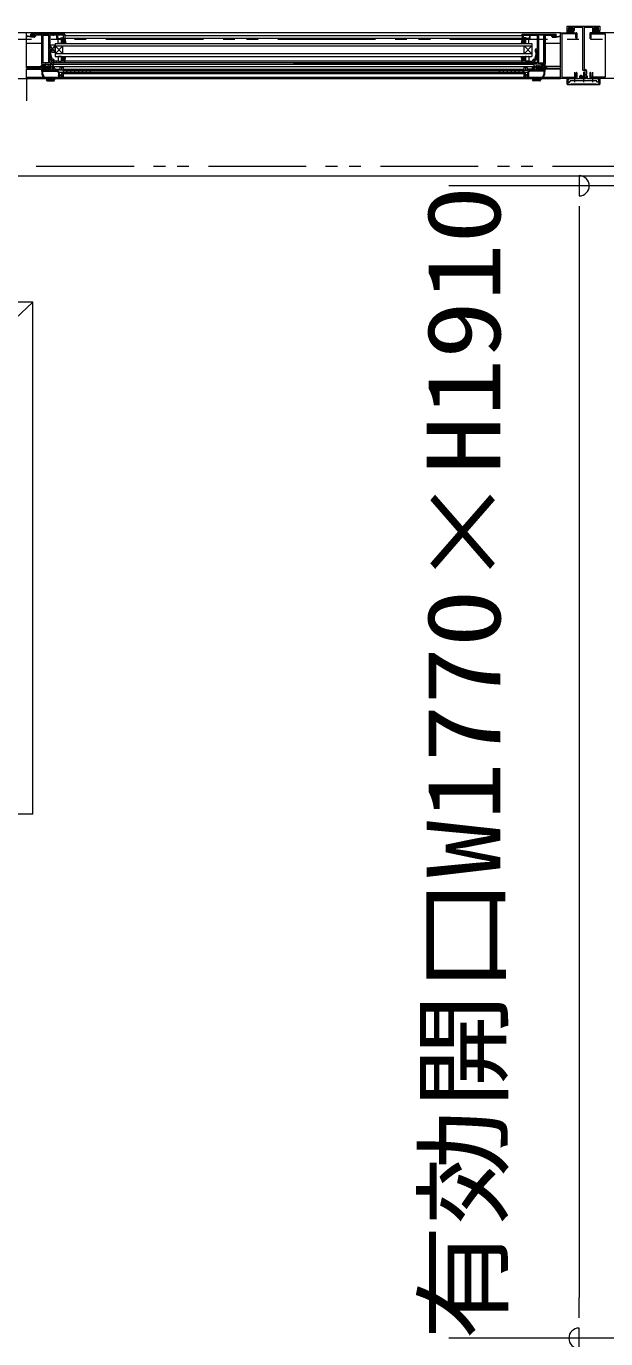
# Model space of a CAD drawing. Units: millimetres at full size. Extents: x -12803 to 120774, y -9413 to 101127.
# Drawn here: x 98634 to 99524, y 17801 to 19816 of the extents above; entities that cross this region are included whole.
import ezdxf
from ezdxf.enums import TextEntityAlignment as Align

# ---------------------------------------------------------------- set-up
doc = ezdxf.new("R2010")
doc.units = ezdxf.units.MM
doc.header["$LTSCALE"] = 30
doc.linetypes.add('DOUBLE_CHAIN1', pattern=[8.8, 5, -1, 0.6, -0.6, 0.6, -1])
doc.linetypes.add('LONG_DOUBLE_CHAIN', pattern=[21.8, 18, -1, 0.6, -0.6, 0.6, -1])
doc.layers.add('0-0_NoName', color=7, linetype='Continuous')
for name, color, linetype, lineweight in [('1-3_AIHO15-壁開口寸法・コメント', 7, 'Continuous', 15), ('2-0_通芯', 7, 'DOUBLE_CHAIN1', 15), ('2-A_建具', 7, 'Continuous', 15), ('3-3_AIHO30-厨房機器', 7, 'Continuous', 15), ('3-7_AIHO32-厨房機器補助線', 7, 'LONG_DOUBLE_CHAIN', 15)]:
    doc.layers.add(name, color=color, linetype=linetype, lineweight=lineweight)
doc.styles.add('ＭＳ ゴシック', font='')
doc.styles.get('ＭＳ ゴシック').set_extended_font_data('MS Gothic')

# ---------------------------------------------------------------- blocks, each defined once
blk = doc.blocks.new('グループ部品-702')
at = {"layer": '1-3_AIHO15-壁開口寸法・コメント'}
for p, q in [((99482.58, 19587.04), (99482.58, 19555.79)), ((99482.58, 19540.16), (99482.58, 19508.91))]:
    blk.add_line(p, q, dxfattribs=at)
blk.add_arc((99482.58, 19571.41), 15.62, 270, 90, dxfattribs=at)
blk = doc.blocks.new('グループ部品-703')
at = {"layer": '1-3_AIHO15-壁開口寸法・コメント'}
for p, q in [((99482.58, 17832.66), (99482.58, 17863.91)), ((99482.58, 17785.79), (99482.58, 17817.04))]:
    blk.add_line(p, q, dxfattribs=at)
blk.add_arc((99482.58, 17801.41), 15.62, 90, 270, dxfattribs=at)
blk = doc.blocks.new('グループ部品-704')
at = {"layer": '1-3_AIHO15-壁開口寸法・コメント'}
for p, q in [((100815.36, 19571.41), (99282.58, 19571.41)), ((99482.58, 19508.91), (99482.58, 17863.91)), ((100815.36, 17801.41), (99282.58, 17801.41))]:
    blk.add_line(p, q, dxfattribs=at)
for name in ['グループ部品-702', 'グループ部品-703']:
    blk.add_blockref(name, (0, 0), dxfattribs=at)
at = {"layer": '1-3_AIHO15-壁開口寸法・コメント', "style": 'ＭＳ ゴシック', "width": 1.15}
blk.add_text('有効開口W1770×H1910', height=113.2, rotation=90, dxfattribs=at).set_placement((99395.74, 17798.38), align=Align.BOTTOM_LEFT)
blk = doc.blocks.new('グループ部品-732')
at = {"layer": '2-0_通芯'}
for p, q in [((75524.36, 19796.41), (120774.36, 19796.41)), ((74361.66, 19601.41), (120774.36, 19601.41))]:
    blk.add_line(p, q, dxfattribs=at)
at = {"layer": '2-A_建具'}
for p, q in [((99464.36, 19816.41), (99514.36, 19816.41)), ((99464.36, 19809.91), (99464.36, 19816.41)), ((99514.36, 19816.41), (99514.36, 19809.91)), ((99454.36, 19806.41), (98609.86, 19806.41)), ((98634.36, 19800.91), (98634.36, 19806.41)), ((98635.36, 19800.91), (98634.36, 19800.91)), ((98634.36, 19799.91), (98635.36, 19799.91)), ((98634.36, 19752.14), (98634.36, 19799.91)), ((98641.36, 19799.61), (98634.6, 19801.02)), ((98640.24, 19800.78), (98634.7, 19801.61)), ((98635.36, 19799.91), (98635.36, 19800.91)), ((98641.36, 19800.61), (98641.27, 19800.62)), ((98693.36, 19804.41), (98641.36, 19804.41)), ((98641.36, 19801.11), (98641.36, 19804.41)), ((98641.36, 19799.61), (98641.36, 19800.61)), ((98643.56, 19800.61), (98641.36, 19800.61)), ((98641.41, 19799.61), (98641.36, 19799.66)), ((98647.06, 19799.61), (98641.36, 19799.61)), ((98642.76, 19799.61), (98641.76, 19800.61)), ((98642.16, 19802.91), (98642.16, 19801.41)), ((98647.36, 19802.91), (98642.16, 19802.91)), ((98642.16, 19801.41), (98643.26, 19801.41)), ((98643.04, 19802.72), (98642.54, 19802.22)), ((98643.28, 19801.78), (98642.69, 19802.37)), ((98642.76, 19801.71), (98643.09, 19801.71)), ((98644.1, 19799.61), (98643.1, 19800.61)), ((98643.86, 19802.81), (98643.26, 19802.81)), ((98643.26, 19801.41), (98643.26, 19800.61)), ((98643.56, 19801.25), (98643.56, 19800.61)), ((98646.8, 19799.61), (98643.6, 19802.81)), ((98645.45, 19799.61), (98643.62, 19801.44)), ((98646.06, 19802.61), (98644.06, 19802.61)), ((98646.05, 19801.71), (98645.15, 19802.61)), ((98645.96, 19801.71), (98646.76, 19801.71)), ((98645.96, 19800.61), (98645.96, 19801.71)), ((98647.66, 19800.61), (98645.96, 19800.61)), ((98646.76, 19802.81), (98646.26, 19802.81)), ((98646.26, 19801.41), (98647.36, 19801.41)), ((98646.26, 19800.61), (98646.26, 19801.41)), ((98647.06, 19802.05), (98646.29, 19802.81)), ((98647.06, 19802.01), (98647.06, 19802.51)), ((98647.33, 19800.42), (98647.17, 19800.59)), ((98647.36, 19801.41), (98647.36, 19802.91)), ((98647.36, 19799.91), (98647.36, 19800.31)), ((98648.16, 19802.48), (98648.16, 19801.11)), ((98658.36, 19802.48), (98648.16, 19802.48)), ((98658.36, 19804.41), (98658.36, 19758.41)), ((98658.36, 19758.41), (98658.36, 19802.48)), ((98660.29, 19802.48), (98668.86, 19802.48)), ((98660.29, 19760.34), (98660.29, 19802.48)), ((98668.86, 19801.41), (98668.43, 19800.98)), ((98668.43, 19800.98), (98668.43, 19761.84)), ((98668.86, 19802.48), (98668.86, 19801.41)), ((98670.36, 19802.48), (98670.36, 19781.31)), ((98674.4, 19802.48), (98670.36, 19802.48)), ((98675.4, 19802.48), (98675.31, 19802.48)), ((98681.16, 19802.48), (98676.31, 19802.48)), ((98681.16, 19798.11), (98681.16, 19802.48)), ((98683.36, 19797.61), (98681.66, 19797.61)), ((98682.16, 19802.48), (98682.16, 19798.61)), ((98691.43, 19802.48), (98682.16, 19802.48)), ((98682.16, 19798.61), (98683.36, 19798.61)), ((98683.36, 19798.61), (98683.36, 19797.61)), ((98683.36, 19791.11), (98683.36, 19796.61)), ((98684.36, 19797.61), (98687.36, 19797.61)), ((98687.36, 19798.61), (98691.43, 19798.61)), ((98687.36, 19797.61), (98687.36, 19798.61)), ((98693.36, 19797.61), (98687.36, 19797.61)), ((98688.36, 19790.11), (98688.36, 19797.61)), ((98688.36, 19793.49), (98692.47, 19797.61)), ((98688.36, 19794.91), (98691.06, 19797.61)), ((98688.36, 19796.32), (98689.64, 19797.61)), ((98688.36, 19792.08), (98693.44, 19797.17)), ((98688.36, 19796.61), (98688.36, 19791.11)), ((98688.36, 19796.42), (98694.67, 19790.11)), ((98688.36, 19790.67), (98693.68, 19795.99)), ((98688.36, 19795.01), (98693.26, 19790.11)), ((98688.58, 19797.61), (98694.55, 19791.65)), ((98689.21, 19790.11), (98693.92, 19794.81)), ((98690, 19797.61), (98694.2, 19793.41)), ((98691.41, 19797.61), (98693.84, 19795.18)), ((98691.43, 19798.61), (98691.43, 19802.48)), ((98692.83, 19797.61), (98693.49, 19796.95)), ((99044.36, 19797.61), (98692.86, 19797.61)), ((98693.36, 19802.21), (98693.36, 19804.41)), ((98693.36, 19804.41), (98693.36, 19798.11)), ((98693.36, 19802.21), (99044.36, 19802.21)), ((98693.36, 19797.61), (98694.86, 19790.11)), ((99044.36, 19802.21), (99395.36, 19802.21)), ((99395.86, 19797.61), (99044.36, 19797.61)), ((99395.36, 19797.61), (99393.86, 19790.11)), ((99400.36, 19796.42), (99394.04, 19790.11)), ((99400.13, 19797.61), (99394.16, 19791.65)), ((99398.71, 19797.61), (99394.52, 19793.41)), ((99399.5, 19790.11), (99394.8, 19794.81)), ((99397.3, 19797.61), (99394.87, 19795.18)), ((99400.36, 19790.67), (99395.03, 19795.99)), ((99395.89, 19797.61), (99395.22, 19796.95)), ((99400.36, 19792.08), (99395.27, 19797.17)), ((99395.36, 19804.41), (99447.36, 19804.41)), ((99395.36, 19802.21), (99395.36, 19804.41)), ((99395.36, 19804.41), (99395.36, 19798.11)), ((99395.36, 19797.61), (99401.36, 19797.61)), ((99400.36, 19795.01), (99395.46, 19790.11)), ((99400.36, 19793.49), (99396.24, 19797.61)), ((99397.29, 19802.48), (99406.56, 19802.48)), ((99397.29, 19798.61), (99397.29, 19802.48)), ((99401.36, 19798.61), (99397.29, 19798.61)), ((99400.36, 19794.91), (99397.66, 19797.61)), ((99400.36, 19796.32), (99399.07, 19797.61)), ((99400.36, 19790.11), (99400.36, 19797.61)), ((99400.36, 19796.61), (99400.36, 19791.11)), ((99401.36, 19797.61), (99401.36, 19798.61)), ((99404.36, 19797.61), (99401.36, 19797.61)), ((99405.36, 19798.61), (99405.36, 19797.61)), ((99406.56, 19798.61), (99405.36, 19798.61)), ((99405.36, 19797.61), (99407.06, 19797.61)), ((99405.36, 19791.11), (99405.36, 19796.61)), ((99406.56, 19802.48), (99406.56, 19798.61)), ((99407.56, 19802.48), (99412.4, 19802.48)), ((99407.56, 19798.11), (99407.56, 19802.48)), ((99413.31, 19802.48), (99413.4, 19802.48)), ((99414.31, 19802.48), (99418.36, 19802.48)), ((99418.36, 19802.48), (99418.36, 19781.31)), ((99419.86, 19802.48), (99419.86, 19801.41)), ((99428.43, 19802.48), (99419.86, 19802.48)), ((99419.86, 19801.41), (99420.29, 19800.98)), ((99420.29, 19800.98), (99420.29, 19761.84)), ((99428.43, 19760.34), (99428.43, 19802.48)), ((99430.36, 19804.41), (99430.36, 19758.41)), ((99430.36, 19802.48), (99440.56, 19802.48)), ((99430.36, 19758.41), (99430.36, 19802.48)), ((99440.56, 19802.48), (99440.56, 19801.11)), ((99441.06, 19800.61), (99442.76, 19800.61)), ((99441.36, 19802.91), (99446.56, 19802.91)), ((99441.36, 19801.41), (99441.36, 19802.91)), ((99442.46, 19801.41), (99441.36, 19801.41)), ((99441.36, 19799.91), (99441.36, 19800.31)), ((99441.38, 19800.42), (99441.54, 19800.59)), ((99441.66, 19802.05), (99442.42, 19802.81)), ((99441.66, 19802.01), (99441.66, 19802.51)), ((99441.66, 19799.61), (99447.35, 19799.61)), ((99441.91, 19799.61), (99445.11, 19802.81)), ((99441.96, 19802.81), (99442.46, 19802.81)), ((99442.76, 19801.71), (99441.96, 19801.71)), ((99442.46, 19800.61), (99442.46, 19801.41)), ((99442.66, 19802.61), (99444.66, 19802.61)), ((99442.67, 19801.71), (99443.57, 19802.61)), ((99442.76, 19800.61), (99442.76, 19801.71)), ((99443.26, 19799.61), (99445.09, 19801.44)), ((99444.61, 19799.61), (99445.61, 19800.61)), ((99444.86, 19802.81), (99445.46, 19802.81)), ((99445.16, 19801.25), (99445.16, 19800.61)), ((99445.16, 19800.61), (99447.35, 19800.61)), ((99445.43, 19801.78), (99446.02, 19802.37)), ((99445.46, 19801.41), (99445.46, 19800.61)), ((99446.56, 19801.41), (99445.46, 19801.41)), ((99445.96, 19801.71), (99445.62, 19801.71)), ((99445.67, 19802.72), (99446.17, 19802.22)), ((99445.95, 19799.61), (99446.95, 19800.61)), ((99446.56, 19802.91), (99446.56, 19801.41)), ((99447.3, 19799.61), (99447.35, 19799.66)), ((99447.35, 19799.61), (99454.11, 19801.02)), ((99447.35, 19800.61), (99447.44, 19800.62)), ((99447.35, 19799.61), (99447.35, 19800.61)), ((99447.36, 19801.11), (99447.36, 19804.41)), ((99448.47, 19800.78), (99454.01, 19801.61)), ((99453.36, 19800.91), (99454.36, 19800.91)), ((99453.36, 19799.91), (99453.36, 19800.91)), ((99454.36, 19799.91), (99453.36, 19799.91)), ((99454.36, 19806.41), (99478.86, 19806.41)), ((99454.36, 19800.91), (99454.36, 19806.41)), ((99454.36, 19752.14), (99454.36, 19799.91)), ((99455.99, 19804.78), (99455.99, 19738.04)), ((99477.73, 19804.78), (99455.99, 19804.78)), ((99464.36, 19809.41), (99468.11, 19809.41)), ((99464.36, 19807.28), (99466.79, 19809.41)), ((99464.36, 19808.39), (99465.38, 19809.41)), ((99467.36, 19809.41), (99464.86, 19809.41)), ((99464.91, 19806.36), (99472.01, 19813.21)), ((99466.32, 19806.36), (99473.04, 19812.83)), ((99466.36, 19814.48), (99466.36, 19810.41)), ((99473.36, 19814.48), (99466.36, 19814.48)), ((99466.36, 19810.41), (99467.86, 19810.41)), ((99466.56, 19812), (99467.76, 19813.21)), ((99466.56, 19811.31), (99466.56, 19812.71)), ((99466.83, 19810.86), (99469.18, 19813.21)), ((99467.06, 19813.21), (99472.56, 19813.21)), ((99468.11, 19810.81), (99467.06, 19810.81)), ((99467.86, 19810.41), (99467.86, 19809.91)), ((99467.92, 19806.54), (99471.51, 19809.88)), ((99468.11, 19810.72), (99470.59, 19813.21)), ((99468.11, 19809.41), (99468.11, 19810.81)), ((99469.44, 19806.66), (99472.45, 19809.41)), ((99470.83, 19806.63), (99473.86, 19809.41)), ((99474.81, 19809.41), (99471.51, 19809.41)), ((99471.86, 19810.41), (99473.36, 19810.41)), ((99471.86, 19809.91), (99471.86, 19810.41)), ((99472.1, 19806.49), (99474.81, 19808.94)), ((99474.36, 19809.41), (99472.36, 19809.41)), ((99472.43, 19810.81), (99473.06, 19811.43)), ((99472.81, 19806.36), (99474.81, 19806.36)), ((99473.06, 19811.31), (99473.06, 19812.71)), ((99473.36, 19810.41), (99473.36, 19814.48)), ((99473.39, 19806.36), (99474.81, 19807.52)), ((99474.81, 19806.36), (99474.81, 19809.41)), ((99474.86, 19814.48), (99474.86, 19809.91)), ((99488.39, 19814.48), (99474.86, 19814.48)), ((99477.73, 19798.5), (99477.73, 19804.78)), ((99478.36, 19797.41), (99477.73, 19798.5)), ((99478.86, 19797.41), (99478.36, 19797.41)), ((99479.36, 19805.91), (99479.36, 19797.91)), ((99488.39, 19749.21), (99488.39, 19814.48)), ((99490.32, 19814.48), (99490.32, 19750.14)), ((99503.86, 19814.48), (99490.32, 19814.48)), ((99499.36, 19805.91), (99499.36, 19797.91)), ((100344.36, 19806.41), (99499.86, 19806.41)), ((99499.86, 19797.41), (99500.36, 19797.41)), ((99500.36, 19797.41), (99500.99, 19798.5)), ((99500.99, 19804.78), (99522.73, 19804.78)), ((99500.99, 19798.5), (99500.99, 19804.78)), ((99503.86, 19809.91), (99503.86, 19814.48)), ((99503.91, 19809.41), (99507.21, 19809.41)), ((99503.91, 19807.67), (99505.89, 19809.41)), ((99503.91, 19808.84), (99504.48, 19809.41)), ((99504.01, 19806.36), (99511.11, 19813.21)), ((99506.36, 19809.41), (99504.36, 19809.41)), ((99505.36, 19814.48), (99505.36, 19810.41)), ((99512.36, 19814.48), (99505.36, 19814.48)), ((99505.36, 19810.41), (99506.86, 19810.41)), ((99505.42, 19806.36), (99512.14, 19812.83)), ((99505.66, 19812), (99506.86, 19813.21)), ((99505.66, 19811.31), (99505.66, 19812.71)), ((99505.93, 19810.86), (99508.28, 19813.21)), ((99511.66, 19813.21), (99506.16, 19813.21)), ((99506.86, 19810.41), (99506.86, 19809.91)), ((99507.02, 19806.54), (99510.61, 19809.88)), ((99507.21, 19810.72), (99509.69, 19813.21)), ((99508.54, 19806.66), (99511.55, 19809.41)), ((99509.93, 19806.63), (99512.96, 19809.41)), ((99514.36, 19809.41), (99510.61, 19809.41)), ((99510.86, 19810.41), (99512.36, 19810.41)), ((99510.86, 19809.91), (99510.86, 19810.41)), ((99511.2, 19806.49), (99514.36, 19809.35)), ((99513.86, 19809.41), (99511.36, 19809.41)), ((99511.53, 19810.81), (99512.16, 19811.43)), ((99512.16, 19811.31), (99512.16, 19812.71)), ((99512.36, 19810.41), (99512.36, 19814.48)), ((99512.49, 19806.36), (99514.36, 19807.9)), ((99522.73, 19804.78), (99522.73, 19738.04)), ((98634.36, 19790.21), (98658.36, 19790.21)), ((98678.36, 19776.81), (98670.36, 19787.31)), ((98670.36, 19787.31), (98670.36, 19781.31)), ((98678.36, 19787.31), (98670.36, 19787.31)), ((98670.36, 19781.31), (98673.36, 19781.31)), ((98670.36, 19781.31), (98672.86, 19781.31)), ((98670.36, 19780.31), (98670.36, 19760.34)), ((98672.36, 19780.31), (98670.36, 19780.31)), ((98671.33, 19778.23), (98670.56, 19777.46)), ((98670.56, 19777.46), (98670.56, 19773.51)), ((98671.76, 19776.96), (98672.18, 19777.39)), ((98671.76, 19773.67), (98671.76, 19776.96)), ((98672.36, 19777.11), (98672.36, 19780.31)), ((98673.36, 19777.11), (98672.36, 19777.11)), ((98678.36, 19787.31), (98673.36, 19780.75)), ((98673.36, 19781.31), (98673.36, 19776.81)), ((98673.36, 19780.81), (98673.36, 19777.11)), ((98673.36, 19776.81), (98678.36, 19776.81)), ((98678.36, 19790.11), (98678.36, 19770.11)), ((98678.36, 19790.11), (99410.36, 19790.11)), ((98678.36, 19776.81), (98678.36, 19787.31)), ((98678.36, 19786.11), (99410.36, 19786.11)), ((98690.36, 19774.11), (98678.36, 19786.11)), ((98690.36, 19786.11), (98678.36, 19774.11)), ((98687.36, 19790.11), (98684.36, 19790.11)), ((98688.36, 19793.6), (98691.84, 19790.11)), ((98688.36, 19792.18), (98690.43, 19790.11)), ((98688.36, 19790.77), (98689.01, 19790.11)), ((98690.36, 19774.11), (98690.36, 19786.11)), ((98690.63, 19790.11), (98694.15, 19793.63)), ((98692.04, 19790.11), (98694.39, 19792.45)), ((98693.46, 19790.11), (98694.62, 19791.28)), ((99395.26, 19790.11), (99394.09, 19791.28)), ((99396.67, 19790.11), (99394.33, 19792.45)), ((99398.08, 19790.11), (99394.56, 19793.63)), ((99400.36, 19793.6), (99396.87, 19790.11)), ((99400.36, 19792.18), (99398.29, 19790.11)), ((99398.36, 19774.11), (99410.36, 19786.11)), ((99398.36, 19786.11), (99410.36, 19774.11)), ((99398.36, 19774.11), (99398.36, 19786.11)), ((99400.36, 19790.77), (99399.7, 19790.11)), ((99401.36, 19790.11), (99404.36, 19790.11)), ((99410.36, 19790.11), (99410.36, 19770.11)), ((99415.36, 19780.81), (99415.36, 19777.11)), ((99415.36, 19777.11), (99416.36, 19777.11)), ((99418.36, 19781.31), (99415.86, 19781.31)), ((99416.36, 19780.31), (99418.36, 19780.31)), ((99416.36, 19777.11), (99416.36, 19780.31)), ((99416.96, 19776.96), (99416.53, 19777.39)), ((99416.96, 19773.67), (99416.96, 19776.96)), ((99417.38, 19778.23), (99418.16, 19777.46)), ((99418.16, 19777.46), (99418.16, 19773.51)), ((99418.36, 19780.31), (99418.36, 19760.34)), ((99430.36, 19790.21), (99454.36, 19790.21)), ((98634.36, 19754.41), (98658.56, 19754.41)), ((98656.46, 19755.31), (98656.46, 19754.71)), ((98656.75, 19754.41), (98657.95, 19755.61)), ((98664.36, 19755.61), (98656.76, 19755.61)), ((98657.56, 19754.61), (98658.86, 19754.61)), ((98658.3, 19754.61), (98659.3, 19755.61)), ((98658.36, 19758.41), (98675.36, 19758.41)), ((98658.36, 19758.41), (99044.36, 19758.41)), ((98658.56, 19753.61), (98658.56, 19754.41)), ((98658.63, 19757.21), (98662.59, 19757.21)), ((98658.69, 19752.31), (98661.99, 19755.61)), ((98658.86, 19753.82), (98660.65, 19755.61)), ((98658.86, 19754.61), (98658.86, 19753.21)), ((98659.46, 19755.61), (98659.56, 19756.75)), ((98668.86, 19760.34), (98660.29, 19760.34)), ((98660.66, 19755.61), (98660.55, 19756.75)), ((98661.26, 19754.61), (98663.26, 19754.61)), ((98661.26, 19753.67), (98661.26, 19754.61)), ((98661.56, 19754.41), (99424.36, 19754.41)), ((98661.56, 19754.41), (98661.56, 19753.61)), ((98662.34, 19754.61), (98663.34, 19755.61)), ((98663.16, 19756.79), (98663.16, 19755.61)), ((98663.49, 19754.41), (98664.36, 19755.28)), ((98664.36, 19754.71), (98664.36, 19757.39)), ((98664.36, 19750.51), (98664.36, 19754.41)), ((98664.86, 19751.68), (98667.36, 19756.01)), ((98666.76, 19754.97), (98666.76, 19748.71)), ((98668.26, 19756.01), (98667.36, 19756.01)), ((98668.26, 19749.01), (98668.26, 19756.01)), ((98668.43, 19761.84), (98668.86, 19761.41)), ((98668.86, 19761.41), (98668.86, 19760.34)), ((98670.36, 19760.34), (98673.86, 19760.34)), ((98670.56, 19773.51), (98673.16, 19763.78)), ((98670.56, 19749.01), (98670.56, 19756.01)), ((98672.16, 19756.01), (98670.56, 19756.01)), ((98673.84, 19765.91), (98671.76, 19773.67)), ((98672.16, 19749.01), (98672.16, 19756.01)), ((98673.43, 19762.65), (98674.56, 19764.61)), ((98673.43, 19761.84), (98673.43, 19762.65)), ((98673.86, 19761.41), (98673.43, 19761.84)), ((98673.65, 19763.41), (98673.86, 19763.41)), ((98675.66, 19765.91), (98673.84, 19765.91)), ((98673.86, 19760.34), (98673.86, 19761.41)), ((98674.46, 19749.01), (98674.46, 19756.01)), ((98675.36, 19756.01), (98674.46, 19756.01)), ((98674.56, 19764.61), (98675.86, 19764.61)), ((98675.06, 19758.41), (99044.36, 19758.41)), ((98675.36, 19764.61), (98675.36, 19758.41)), ((98675.36, 19760.61), (99413.36, 19760.61)), ((98677.86, 19751.68), (98675.36, 19756.01)), ((98675.86, 19764.61), (98675.86, 19762.81)), ((98675.96, 19748.71), (98675.96, 19754.97)), ((98677.16, 19763.61), (98677.16, 19764.41)), ((98679.4, 19762.61), (98678.16, 19762.61)), ((99410.36, 19774.11), (98678.36, 19774.11)), ((98678.36, 19770.11), (99410.36, 19770.11)), ((98680.4, 19762.61), (98680.31, 19762.61)), ((98680.58, 19762.49), (98680.4, 19762.61)), ((98684.43, 19762.61), (98681.31, 19762.61)), ((98683.36, 19769.11), (98683.36, 19763.61)), ((98687.36, 19770.11), (98684.36, 19770.11)), ((98684.36, 19762.61), (98687.36, 19762.61)), ((98686.36, 19761.91), (98684.43, 19762.61)), ((98687.36, 19761.91), (98686.36, 19761.91)), ((98687.36, 19762.61), (98687.36, 19761.91)), ((99401.36, 19762.61), (98687.36, 19762.61)), ((98688.36, 19763.8), (98694.67, 19770.11)), ((98688.36, 19765.21), (98693.26, 19770.11)), ((98688.36, 19770.11), (98688.36, 19762.61)), ((98688.36, 19766.62), (98691.84, 19770.11)), ((98688.36, 19768.04), (98690.43, 19770.11)), ((98688.36, 19769.45), (98689.01, 19770.11)), ((98688.36, 19769.55), (98693.68, 19764.23)), ((98688.36, 19763.61), (98688.36, 19769.11)), ((98688.36, 19768.14), (98693.44, 19763.05)), ((98688.36, 19766.73), (98692.47, 19762.61)), ((98688.36, 19765.31), (98691.06, 19762.61)), ((98688.36, 19763.9), (98689.64, 19762.61)), ((98688.58, 19762.61), (98694.55, 19768.58)), ((98689.21, 19770.11), (98693.92, 19765.41)), ((98690, 19762.61), (98694.2, 19766.81)), ((98690.63, 19770.11), (98694.15, 19766.59)), ((98691.41, 19762.61), (98693.84, 19765.04)), ((98692.04, 19770.11), (98694.39, 19767.77)), ((98692.83, 19762.61), (98693.49, 19763.27)), ((98693.36, 19762.61), (98694.86, 19770.11)), ((98693.36, 19760.61), (98693.36, 19762.11)), ((98693.46, 19770.11), (98694.62, 19768.94)), ((99044.36, 19758.41), (99413.66, 19758.41)), ((99430.36, 19758.41), (99044.36, 19758.41)), ((99395.36, 19762.61), (99393.86, 19770.11)), ((99400.36, 19763.8), (99394.04, 19770.11)), ((99395.26, 19770.11), (99394.09, 19768.94)), ((99400.13, 19762.61), (99394.16, 19768.58)), ((99396.67, 19770.11), (99394.33, 19767.77)), ((99398.71, 19762.61), (99394.52, 19766.81)), ((99398.08, 19770.11), (99394.56, 19766.59)), ((99399.5, 19770.11), (99394.8, 19765.41)), ((99397.3, 19762.61), (99394.87, 19765.04)), ((99400.36, 19769.55), (99395.03, 19764.23)), ((99395.89, 19762.61), (99395.22, 19763.27)), ((99400.36, 19768.14), (99395.27, 19763.05)), ((99395.36, 19760.61), (99395.36, 19762.11)), ((99400.36, 19765.21), (99395.46, 19770.11)), ((99400.36, 19766.73), (99396.24, 19762.61)), ((99400.36, 19766.62), (99396.87, 19770.11)), ((99400.36, 19765.31), (99397.66, 19762.61)), ((99400.36, 19768.04), (99398.29, 19770.11)), ((99400.36, 19763.9), (99399.07, 19762.61)), ((99400.36, 19769.45), (99399.7, 19770.11)), ((99400.36, 19770.11), (99400.36, 19762.61)), ((99400.36, 19763.61), (99400.36, 19769.11)), ((99401.36, 19770.11), (99404.36, 19770.11)), ((99401.36, 19762.61), (99401.36, 19761.91)), ((99404.36, 19762.61), (99401.36, 19762.61)), ((99401.36, 19761.91), (99402.36, 19761.91)), ((99402.36, 19761.91), (99404.28, 19762.61)), ((99404.28, 19762.61), (99407.4, 19762.61)), ((99405.36, 19769.11), (99405.36, 19763.61)), ((99408.13, 19762.49), (99408.31, 19762.61)), ((99408.31, 19762.61), (99408.4, 19762.61)), ((99409.31, 19762.61), (99410.56, 19762.61)), ((99410.86, 19751.68), (99413.36, 19756.01)), ((99411.56, 19763.61), (99411.56, 19764.41)), ((99412.76, 19748.71), (99412.76, 19754.97)), ((99414.16, 19764.61), (99412.86, 19764.61)), ((99412.86, 19764.61), (99412.86, 19762.81)), ((99413.06, 19765.91), (99414.88, 19765.91)), ((99413.36, 19764.61), (99413.36, 19758.41)), ((99430.36, 19758.41), (99413.36, 19758.41)), ((99413.36, 19756.01), (99414.26, 19756.01)), ((99415.29, 19762.65), (99414.16, 19764.61)), ((99414.26, 19749.01), (99414.26, 19756.01)), ((99415.07, 19763.41), (99414.85, 19763.41)), ((99414.86, 19761.41), (99415.29, 19761.84)), ((99414.86, 19760.34), (99414.86, 19761.41)), ((99418.36, 19760.34), (99414.86, 19760.34)), ((99414.88, 19765.91), (99416.96, 19773.67)), ((99415.29, 19761.84), (99415.29, 19762.65)), ((99418.16, 19773.51), (99415.55, 19763.78)), ((99416.56, 19749.01), (99416.56, 19756.01)), ((99416.56, 19756.01), (99418.16, 19756.01)), ((99418.16, 19749.01), (99418.16, 19756.01)), ((99420.29, 19761.84), (99419.86, 19761.41)), ((99419.86, 19761.41), (99419.86, 19760.34)), ((99419.86, 19760.34), (99428.43, 19760.34)), ((99420.46, 19749.01), (99420.46, 19756.01)), ((99420.46, 19756.01), (99421.36, 19756.01)), ((99423.86, 19751.68), (99421.36, 19756.01)), ((99421.96, 19754.97), (99421.96, 19748.71)), ((99424.36, 19754.71), (99424.36, 19757.39)), ((99424.36, 19755.61), (99431.96, 19755.61)), ((99427.16, 19754.41), (99424.36, 19754.41)), ((99424.36, 19750.51), (99424.36, 19754.41)), ((99427.46, 19754.61), (99425.46, 19754.61)), ((99425.56, 19756.79), (99425.56, 19755.61)), ((99430.08, 19757.21), (99426.12, 19757.21)), ((99427.16, 19754.41), (99427.16, 19753.61)), ((99427.46, 19753.67), (99427.46, 19754.61)), ((99428.06, 19755.61), (99428.16, 19756.75)), ((99429.26, 19755.61), (99429.15, 19756.75)), ((99429.86, 19754.61), (99429.86, 19753.21)), ((99431.16, 19754.61), (99429.86, 19754.61)), ((99454.36, 19754.41), (99430.16, 19754.41)), ((99430.16, 19753.61), (99430.16, 19754.41)), ((99432.26, 19755.31), (99432.26, 19754.71)), ((98609.86, 19736.41), (99454.36, 19736.41)), ((98656.26, 19752.14), (98634.36, 19752.14)), ((98634.36, 19750.51), (98664.86, 19750.51)), ((98634.36, 19736.41), (98634.36, 19750.51)), ((98634.36, 19738.04), (99454.36, 19738.04)), ((98634.36, 19734.41), (98634.36, 19701.91)), ((98656.26, 19753.91), (98656.26, 19752.14)), ((98657.46, 19753.61), (98658.56, 19753.61)), ((98657.46, 19752.14), (98657.46, 19753.61)), ((98662.73, 19752.14), (98657.46, 19752.14)), ((98657.66, 19752.62), (98658.25, 19753.21)), ((98657.66, 19752.91), (98657.66, 19752.41)), ((98658.86, 19753.21), (98657.96, 19753.21)), ((98657.96, 19752.11), (98658.46, 19752.11)), ((98658.79, 19742.29), (98658.36, 19750.51)), ((98658.5, 19752.11), (98658.65, 19752.27)), ((98658.66, 19752.31), (98660.76, 19752.31)), ((98661.77, 19736.91), (98658.92, 19741.84)), ((98659.86, 19748.59), (98659.86, 19750.51)), ((98690.86, 19748.71), (98659.86, 19748.71)), ((98660.04, 19752.31), (98661.02, 19753.29)), ((98660.96, 19752.11), (98661.56, 19752.11)), ((98661.19, 19752.11), (98662.23, 19753.15)), ((98661.56, 19753.61), (98662.73, 19753.61)), ((98662.06, 19753.21), (98661.72, 19753.21)), ((98661.77, 19752.2), (98662.27, 19752.7)), ((98662.73, 19753.61), (98662.73, 19752.14)), ((99425.98, 19736.61), (98662.73, 19736.61)), ((98663.66, 19748.51), (98663.66, 19748.71)), ((98664.86, 19751.68), (98664.86, 19748.71)), ((98677.86, 19736.21), (98664.86, 19736.21)), ((98666.76, 19736.41), (98666.76, 19736.21)), ((98667.26, 19736.21), (98667.26, 19736.41)), ((98670.56, 19753.91), (98668.26, 19753.91)), ((98670.56, 19749.01), (98668.26, 19749.01)), ((98674.46, 19753.91), (98672.16, 19753.91)), ((98672.16, 19749.01), (98674.46, 19749.01)), ((98675.46, 19736.21), (98675.46, 19736.41)), ((98675.96, 19736.21), (98675.96, 19736.41)), ((98677.86, 19736.21), (98677.74, 19734)), ((98677.86, 19751.68), (98677.86, 19748.71)), ((98677.86, 19750.51), (98685.86, 19750.51)), ((98683.46, 19741.73), (98683.46, 19740.78)), ((98684.76, 19740.71), (98684.76, 19737.71)), ((98688.56, 19737.71), (98684.76, 19737.71)), ((98684.89, 19741.92), (98687.6, 19741.92)), ((98684.96, 19746.11), (99403.76, 19746.11)), ((98684.96, 19737.71), (98684.96, 19740.71)), ((98685.86, 19752.51), (98685.86, 19748.71)), ((98689.86, 19753.51), (98686.86, 19753.51)), ((98688.05, 19741.18), (98687.81, 19741.12)), ((98687.91, 19740.25), (98688.34, 19740.68)), ((98688.36, 19753.51), (98688.36, 19748.71)), ((98689.08, 19741.92), (98689.66, 19740.51)), ((98690.86, 19744.21), (98690.36, 19744.21)), ((99398.26, 19743.21), (98690.46, 19743.21)), ((98690.86, 19752.51), (98690.86, 19736.41)), ((98690.86, 19750.51), (99397.86, 19750.51)), ((98690.86, 19748.51), (99397.86, 19748.51)), ((98693.42, 19745.47), (98693.62, 19745.47)), ((98696.42, 19744.71), (98696.62, 19744.71)), ((98699.42, 19745.47), (98699.62, 19745.47)), ((98702.42, 19744.71), (98702.62, 19744.71)), ((98705.42, 19745.47), (98705.62, 19745.47)), ((98708.42, 19744.71), (98708.62, 19744.71)), ((98711.42, 19745.47), (98711.62, 19745.47)), ((98714.42, 19744.71), (98714.62, 19744.71)), ((98717.42, 19745.47), (98717.62, 19745.47)), ((98720.42, 19744.71), (98720.62, 19744.71)), ((98726.42, 19744.71), (98726.62, 19744.71)), ((98729.42, 19745.47), (98729.62, 19745.47)), ((98732.42, 19744.71), (98732.62, 19744.71)), ((99357.42, 19745.47), (99357.62, 19745.47)), ((99360.42, 19744.71), (99360.62, 19744.71)), ((99363.42, 19745.47), (99363.62, 19745.47)), ((99366.42, 19744.71), (99366.62, 19744.71)), ((99369.42, 19745.47), (99369.62, 19745.47)), ((99372.42, 19744.71), (99372.62, 19744.71)), ((99375.42, 19745.47), (99375.62, 19745.47)), ((99378.42, 19744.71), (99378.62, 19744.71)), ((99381.42, 19745.47), (99381.62, 19745.47)), ((99384.42, 19744.71), (99384.62, 19744.71)), ((99387.42, 19745.47), (99387.62, 19745.47)), ((99390.42, 19744.71), (99390.62, 19744.71)), ((99393.42, 19745.47), (99393.62, 19745.47)), ((99396.42, 19744.71), (99396.62, 19744.71)), ((99397.86, 19752.51), (99397.86, 19736.41)), ((99397.86, 19748.71), (99428.86, 19748.71)), ((99397.86, 19744.21), (99398.36, 19744.21)), ((99398.86, 19753.51), (99401.86, 19753.51)), ((99399.63, 19741.92), (99399.06, 19740.51)), ((99399.06, 19740.51), (99399.06, 19737.51)), ((99400.36, 19753.51), (99400.36, 19748.71)), ((99400.8, 19740.25), (99400.37, 19740.68)), ((99400.66, 19741.18), (99400.9, 19741.12)), ((99403.83, 19741.92), (99401.11, 19741.92)), ((99402.86, 19752.51), (99402.86, 19748.71)), ((99410.86, 19750.51), (99402.86, 19750.51)), ((99403.76, 19737.71), (99403.76, 19740.71)), ((99405.26, 19741.73), (99405.26, 19740.78)), ((99410.86, 19751.68), (99410.86, 19748.71)), ((99410.86, 19736.21), (99423.86, 19736.21)), ((99410.86, 19736.21), (99410.97, 19734)), ((99412.76, 19736.21), (99412.76, 19736.41)), ((99413.26, 19736.21), (99413.26, 19736.41)), ((99414.26, 19753.91), (99416.56, 19753.91)), ((99416.56, 19749.01), (99414.26, 19749.01)), ((99418.16, 19753.91), (99420.46, 19753.91)), ((99418.16, 19749.01), (99420.46, 19749.01)), ((99421.46, 19736.21), (99421.46, 19736.41)), ((99421.96, 19736.41), (99421.96, 19736.21)), ((99423.86, 19736.21), (99423.74, 19734)), ((99423.86, 19751.68), (99423.86, 19748.71)), ((99454.36, 19750.51), (99423.86, 19750.51)), ((99425.06, 19748.51), (99425.06, 19748.71)), ((99425.99, 19753.61), (99425.99, 19752.14)), ((99427.16, 19753.61), (99425.99, 19753.61)), ((99425.99, 19752.14), (99431.26, 19752.14)), ((99426.94, 19752.2), (99426.44, 19752.7)), ((99426.66, 19753.21), (99426.99, 19753.21)), ((99426.94, 19736.91), (99429.79, 19741.84)), ((99427.76, 19752.11), (99427.16, 19752.11)), ((99430.06, 19752.31), (99427.96, 19752.31)), ((99428.86, 19748.59), (99428.86, 19750.51)), ((99429.86, 19753.21), (99430.76, 19753.21)), ((99429.93, 19742.29), (99430.36, 19750.51)), ((99431.26, 19753.61), (99430.16, 19753.61)), ((99430.76, 19752.11), (99430.26, 19752.11)), ((99431.06, 19752.91), (99431.06, 19752.41)), ((99431.26, 19752.14), (99431.26, 19753.61)), ((99432.46, 19753.91), (99432.46, 19752.14)), ((99432.46, 19752.14), (99454.36, 19752.14)), ((99454.36, 19736.41), (99454.36, 19750.51)), ((99478.86, 19736.41), (99454.36, 19736.41)), ((99455.99, 19738.04), (99477.73, 19738.04)), ((99465.81, 19734.11), (99466.01, 19734.22)), ((99466.16, 19734.48), (99466.16, 19735.41)), ((99467.16, 19736.41), (99483.26, 19736.41)), ((99475.56, 19745.93), (99475.56, 19738.29)), ((99475.56, 19737.29), (99475.56, 19736.09)), ((99475.56, 19735.09), (99475.56, 19730.53)), ((99477.73, 19744.32), (99478.36, 19745.41)), ((99477.73, 19738.04), (99477.73, 19744.32)), ((99478.36, 19745.41), (99478.86, 19745.41)), ((99479.36, 19744.91), (99479.36, 19741.87)), ((99479.36, 19740.95), (99479.36, 19740.87)), ((99479.36, 19739.95), (99479.36, 19736.91)), ((99483.56, 19736.71), (99483.56, 19739.91)), ((99484.06, 19740.41), (99484.16, 19740.41)), ((99484.66, 19739.91), (99484.66, 19736.71)), ((99484.86, 19741.21), (99486.36, 19741.21)), ((99484.86, 19737.61), (99484.86, 19741.21)), ((99484.96, 19736.41), (99493.76, 19736.41)), ((99488.69, 19737.11), (99485.36, 19737.11)), ((99486.36, 19741.21), (99486.36, 19739.61)), ((99486.36, 19739.61), (99491.93, 19739.61)), ((99488.88, 19737.25), (99488.69, 19737.11)), ((99489.36, 19745.93), (99489.36, 19738.29)), ((99489.36, 19737.29), (99489.36, 19736.09)), ((99489.36, 19735.09), (99489.36, 19730.53)), ((99491.93, 19748.21), (99489.39, 19748.21)), ((99490.03, 19737.11), (99489.84, 19737.25)), ((99493.36, 19737.11), (99490.03, 19737.11)), ((99490.32, 19750.14), (99491.86, 19750.14)), ((99491.76, 19746.96), (99491.93, 19747.15)), ((99491.76, 19746.46), (99491.76, 19746.96)), ((99491.93, 19746.27), (99491.76, 19746.46)), ((99491.76, 19743.16), (99491.93, 19743.35)), ((99491.76, 19742.66), (99491.76, 19743.16)), ((99491.93, 19742.47), (99491.76, 19742.66)), ((99491.93, 19747.15), (99491.93, 19748.21)), ((99491.93, 19743.35), (99491.93, 19746.27)), ((99491.93, 19739.61), (99491.93, 19742.47)), ((99493.86, 19743.07), (99493.74, 19742.89)), ((99493.74, 19742.89), (99493.74, 19742.34)), ((99493.74, 19742.34), (99493.86, 19742.15)), ((99493.86, 19742.07), (99493.74, 19741.89)), ((99493.74, 19741.89), (99493.74, 19741.34)), ((99493.74, 19741.34), (99493.86, 19741.15)), ((99493.86, 19748.14), (99493.86, 19743.07)), ((99493.86, 19742.15), (99493.86, 19742.07)), ((99493.86, 19741.15), (99493.86, 19737.61)), ((99494.06, 19736.71), (99494.06, 19739.91)), ((99494.56, 19740.41), (99494.66, 19740.41)), ((99495.16, 19739.91), (99495.16, 19736.71)), ((99495.46, 19736.41), (99511.56, 19736.41)), ((99499.36, 19744.91), (99499.36, 19741.87)), ((99499.36, 19740.95), (99499.36, 19740.87)), ((99499.36, 19739.95), (99499.36, 19736.91)), ((99500.36, 19745.41), (99499.86, 19745.41)), ((100344.36, 19736.41), (99499.86, 19736.41)), ((99500.99, 19744.32), (99500.36, 19745.41)), ((99500.99, 19738.04), (99500.99, 19744.32)), ((99522.73, 19738.04), (99500.99, 19738.04)), ((99503.16, 19745.93), (99503.16, 19738.29)), ((99503.16, 19737.29), (99503.16, 19736.09)), ((99503.16, 19735.09), (99503.16, 19730.53)), ((99512.56, 19735.41), (99512.56, 19734.48)), ((99512.71, 19734.22), (99512.91, 19734.11)), ((98664.99, 19733.91), (98677.72, 19733.91)), ((98665.91, 19732.62), (98665.03, 19733.84)), ((98666.31, 19732.41), (98676.4, 19732.41)), ((98676.81, 19732.62), (98677.68, 19733.84)), ((99423.72, 19733.91), (99410.99, 19733.91)), ((99411.91, 19732.62), (99411.03, 19733.84)), ((99422.4, 19732.41), (99412.31, 19732.41)), ((99422.81, 19732.62), (99423.68, 19733.84)), ((99513.36, 19726.41), (99465.36, 19726.41)), ((99466.64, 19730.61), (99465.59, 19733.5)), ((99468.16, 19730.41), (99466.92, 19730.41)), ((99468.66, 19732.11), (99468.66, 19730.91)), ((99474.89, 19732.41), (99468.96, 19732.41)), ((99488.69, 19732.41), (99476.23, 19732.41)), ((99502.49, 19732.41), (99490.03, 19732.41)), ((99509.76, 19732.41), (99503.83, 19732.41)), ((99510.06, 19730.91), (99510.06, 19732.11)), ((99511.79, 19730.41), (99510.56, 19730.41)), ((99513.13, 19733.5), (99512.07, 19730.61)), ((100383.86, 19586.41), (97704.86, 19586.41))]:
    blk.add_line(p, q, dxfattribs=at)
for points in [[(99466.81, 19806.36), (99464.36, 19806.36), (99464.36, 19809.41)], [(99471.51, 19809.41), (99471.51, 19810.81), (99472.56, 19810.81)], [(99505.91, 19806.36), (99503.91, 19806.36), (99503.91, 19809.41)], [(99507.21, 19809.41), (99507.21, 19810.81), (99506.16, 19810.81)], [(99510.61, 19809.41), (99510.61, 19810.81), (99511.66, 19810.81)], [(99511.91, 19806.36), (99514.36, 19806.36), (99514.36, 19809.41)], [(98661.87, 19737.11), (98658.86, 19742.33), (98658.86, 19750.51)], [(98659.76, 19750.51), (98659.76, 19748.51), (98682.26, 19748.51), (98684.76, 19746.01), (98684.76, 19741.88), (98684.3, 19741.34)], [(98662.39, 19738.01), (98659.76, 19742.57), (98659.76, 19747.61), (98681.88, 19747.61), (98683.86, 19745.64), (98683.86, 19742.21), (98683.46, 19741.73)], [(98683.66, 19740.44), (98683.66, 19737.51), (98663.25, 19737.51)], [(98684.96, 19742.12), (98684.96, 19746.11), (98682.36, 19748.71)], [(98684.66, 19741.01), (98684.46, 19741.01), (98684.46, 19741.41), (98684.89, 19741.92)], [(98687.56, 19741.41), (98687.56, 19741.11), (98688.36, 19741.11), (98688.36, 19738.21)], [(98688.56, 19737.71), (98688.56, 19739.91), (98688.06, 19739.91)], [(98689.66, 19740.51), (98689.66, 19737.51), (99399.06, 19737.51)], [(99403.96, 19740.71), (99403.96, 19737.71), (99400.16, 19737.71), (99400.16, 19739.91), (99400.66, 19739.91)], [(99401.16, 19741.41), (99401.16, 19741.11), (99400.36, 19741.11), (99400.36, 19738.21)], [(99403.76, 19742.12), (99403.76, 19746.11), (99406.36, 19748.71)], [(99404.06, 19741.01), (99404.26, 19741.01), (99404.26, 19741.41), (99403.83, 19741.92)], [(99428.96, 19750.51), (99428.96, 19748.51), (99406.46, 19748.51), (99403.96, 19746.01), (99403.96, 19741.88), (99404.41, 19741.34)], [(99426.33, 19738.01), (99428.96, 19742.57), (99428.96, 19747.61), (99406.83, 19747.61), (99404.86, 19745.64), (99404.86, 19742.21), (99405.26, 19741.73)], [(99405.06, 19740.44), (99405.06, 19737.51), (99425.46, 19737.51)], [(99426.84, 19737.11), (99429.86, 19742.33), (99429.86, 19750.51)], [(99464.36, 19727.41), (99464.36, 19735.91), (99465.16, 19735.91), (99466.27, 19733.99), (99465.36, 19733.46), (99465.36, 19727.41), (99470.36, 19727.41), (99470.36, 19727.81)], [(99470.36, 19727.81), (99508.36, 19727.81), (99508.36, 19727.41), (99513.36, 19727.41), (99513.36, 19733.46), (99512.45, 19733.99), (99513.56, 19735.91), (99514.36, 19735.91), (99514.36, 19727.41)]]:
    blk.add_lwpolyline(points, dxfattribs=at)
for centre in [(98686.41, 19739.19), (99402.31, 19739.19)]:
    blk.add_circle(centre, 1.45, dxfattribs=at)
for centre, radius, start, end in [((98634.66, 19801.31), 0.3, 81.55064, 258.25019), ((98640.2, 19800.49), 0.3, 21.55064, 81.55064), ((98640.76, 19800.71), 0.3, 201.55064, 320.80246), ((98641.22, 19800.33), 0.3, 80.80246, 140.80246), ((98641.86, 19801.11), 0.5, 180, 270), ((98642.76, 19802.01), 0.3, 135, 270), ((98643.26, 19802.51), 0.3, 90, 135), ((98643.09, 19802.01), 0.3, 270, 326.94427), ((98643.56, 19801.71), 0.25, 303.05573, 146.94427), ((98643.86, 19801.25), 0.3, 123.05573, 180), ((98643.86, 19802.61), 0.2, 0, 90), ((98646.26, 19802.61), 0.2, 90, 180), ((98646.76, 19802.51), 0.3, 0, 90), ((98646.76, 19802.01), 0.3, 270, 359.99999), ((98647.06, 19800.31), 0.3, 0, 90), ((98647.06, 19799.91), 0.3, 270, 359.99999), ((98647.66, 19801.11), 0.5, 270, 0), ((98674.4, 19802.68), 0.2, 270, 336.42182), ((98674.86, 19802.48), 0.3, 23.57818, 156.42182), ((98675.31, 19802.68), 0.2, 203.57818, 270), ((98675.4, 19802.68), 0.2, 270, 336.42182), ((98675.86, 19802.48), 0.3, 23.57818, 156.42182), ((98676.31, 19802.68), 0.2, 203.57818, 270), ((98681.66, 19798.11), 0.5, 180, 270), ((98684.36, 19796.61), 1, 89.9999, 179.9999), ((98687.36, 19796.61), 1, 359.9999, 89.9999), ((98692.86, 19798.11), 0.5, 270, 0), ((99395.86, 19798.11), 0.5, 180, 270), ((99401.36, 19796.61), 1, 90.0001, 180.0001), ((99404.36, 19796.61), 1, 0.0001, 90.0001), ((99407.06, 19798.11), 0.5, 270, 0), ((99412.4, 19802.68), 0.2, 270, 336.42182), ((99412.86, 19802.48), 0.3, 23.57818, 156.42182), ((99413.31, 19802.68), 0.2, 203.57818, 270), ((99413.4, 19802.68), 0.2, 270, 336.42182), ((99413.86, 19802.48), 0.3, 23.57818, 156.42182), ((99414.31, 19802.68), 0.2, 203.57818, 270), ((99441.06, 19801.11), 0.5, 180, 270), ((99441.66, 19800.31), 0.3, 90, 180), ((99441.66, 19799.91), 0.3, 180, 270), ((99441.96, 19802.51), 0.3, 90, 180), ((99441.96, 19802.01), 0.3, 180, 270), ((99442.46, 19802.61), 0.2, 0, 90), ((99444.86, 19802.61), 0.2, 90, 180), ((99445.16, 19801.71), 0.25, 33.05573, 236.94427), ((99444.86, 19801.25), 0.3, 0, 56.94427), ((99445.62, 19802.01), 0.3, 213.05573, 270), ((99445.46, 19802.51), 0.3, 45, 90), ((99445.96, 19802.01), 0.3, 270, 45), ((99446.86, 19801.11), 0.5, 270, 0), ((99447.49, 19800.33), 0.3, 39.19754, 99.19754), ((99447.95, 19800.71), 0.3, 219.19754, 338.44936), ((99448.51, 19800.49), 0.3, 98.44936, 158.44936), ((99454.05, 19801.31), 0.3, 281.74981, 98.44936), ((99464.86, 19809.91), 0.5, 180, 270), ((99467.06, 19812.71), 0.5, 90, 180), ((99467.06, 19811.31), 0.5, 180, 270), ((99469.79, 19791.66), 15, 89.94259, 101.47842), ((99467.36, 19809.91), 0.5, 270, 0), ((99469.82, 19791.66), 15, 78.52158, 90.05735), ((99472.36, 19809.91), 0.5, 180, 270), ((99472.56, 19812.71), 0.5, 0, 90), ((99472.56, 19811.31), 0.5, 270, 0), ((99474.36, 19809.91), 0.5, 270, 0), ((99478.86, 19805.91), 0.5, 0, 90), ((99478.86, 19797.91), 0.5, 270, 0), ((99499.86, 19805.91), 0.5, 90, 180), ((99499.86, 19797.91), 0.5, 180, 270), ((99504.36, 19809.91), 0.5, 180, 270), ((99506.16, 19812.71), 0.5, 90, 180), ((99506.16, 19811.31), 0.5, 180, 270), ((99508.89, 19791.66), 15, 89.94259, 101.47842), ((99506.36, 19809.91), 0.5, 270, 0), ((99508.92, 19791.66), 15, 78.52158, 90.05735), ((99511.36, 19809.91), 0.5, 180, 270), ((99511.66, 19812.71), 0.5, 0, 90), ((99511.66, 19811.31), 0.5, 270, 0), ((99513.86, 19809.91), 0.5, 270, 0), ((98671.76, 19777.81), 0.6, 315, 135), ((98672.86, 19780.81), 0.5, 0, 90), ((98684.36, 19791.11), 1, 179.9999, 269.9999), ((98687.36, 19791.11), 1, 269.9999, 359.9999), ((99401.36, 19791.11), 1, 180.0001, 270.0001), ((99404.36, 19791.11), 1, 270.0001, 0.0001), ((99415.86, 19780.81), 0.5, 90, 180), ((99416.96, 19777.81), 0.6, 45, 225), ((98656.76, 19753.91), 0.5, 90, 180), ((98656.76, 19755.31), 0.3, 90, 180), ((98656.76, 19754.71), 0.3, 180, 270), ((98657.36, 19754.61), 0.2, 270, 359.99999), ((98658.63, 19757.81), 0.6, 89.95977, 269.95977), ((98660.06, 19756.71), 0.5, 5.09207, 174.90793), ((98662.59, 19757.51), 0.3, 269.95977, 340.81024), ((98663.16, 19757.31), 0.3, 300, 160.81024), ((98663.46, 19756.79), 0.3, 120, 180), ((98663.46, 19754.61), 0.2, 180, 270), ((98663.79, 19758.11), 0.3, 40.52878, 90), ((98664.25, 19758.5), 0.3, 220.52878, 280.52878), ((98664.06, 19754.71), 0.3, 270, 359.99999), ((98664.36, 19757.91), 0.3, 300, 100.52878), ((98664.66, 19757.39), 0.3, 120, 180), ((98673.65, 19763.91), 0.5, 195, 270), ((98675.66, 19762.31), 0.3, 90, 180), ((98675.66, 19764.41), 1.5, 0, 90), ((98675.66, 19762.81), 0.2, 270, 0), ((98678.16, 19763.61), 1, 180, 270), ((98679.4, 19762.41), 0.2, 23.57818, 90), ((98679.86, 19762.61), 0.3, 203.57818, 336.42182), ((98680.31, 19762.41), 0.2, 90, 156.42182), ((98680.86, 19762.61), 0.3, 203.57818, 336.42182), ((98681.31, 19762.41), 0.2, 90, 156.42182), ((98684.36, 19769.11), 1, 90.0001, 180.0001), ((98684.36, 19763.61), 1, 180.0001, 270.0001), ((98687.36, 19769.11), 1, 0.0001, 90.0001), ((98687.36, 19763.61), 1, 270.0001, 0.0001), ((98692.86, 19762.11), 0.5, 0, 90), ((99395.86, 19762.11), 0.5, 90, 180), ((99401.36, 19769.11), 1, 89.9999, 179.9999), ((99401.36, 19763.61), 1, 179.9999, 269.9999), ((99404.36, 19769.11), 1, 359.9999, 89.9999), ((99404.36, 19763.61), 1, 269.9999, 359.9999), ((99407.4, 19762.41), 0.2, 23.57818, 90), ((99407.86, 19762.61), 0.3, 203.57818, 336.42182), ((99408.4, 19762.41), 0.2, 23.57818, 90), ((99408.86, 19762.61), 0.3, 203.57818, 336.42182), ((99409.31, 19762.41), 0.2, 90, 156.42182), ((99410.56, 19763.61), 1, 270, 0), ((99413.06, 19764.41), 1.5, 90, 180), ((99413.06, 19762.81), 0.2, 180, 270), ((99413.06, 19762.31), 0.3, 0, 90), ((99415.07, 19763.91), 0.5, 270, 345), ((99424.36, 19757.91), 0.3, 79.47122, 240), ((99424.06, 19757.39), 0.3, 0, 60), ((99424.66, 19754.71), 0.3, 180, 270), ((99424.47, 19758.5), 0.3, 259.47122, 319.47122), ((99424.92, 19758.11), 0.3, 90, 139.47122), ((99425.56, 19757.31), 0.3, 19.18976, 240), ((99425.26, 19754.61), 0.2, 270, 359.99999), ((99425.26, 19756.79), 0.3, 0, 60), ((99426.12, 19757.51), 0.3, 199.18976, 270.04023), ((99428.66, 19756.71), 0.5, 5.09207, 174.90793), ((99430.08, 19757.81), 0.6, 270.04023, 90.04023), ((99431.36, 19754.61), 0.2, 180, 270), ((99431.96, 19755.31), 0.3, 0, 90), ((99431.96, 19754.71), 0.3, 270, 359.99999), ((99431.96, 19753.91), 0.5, 0, 90), ((98657.96, 19752.91), 0.3, 90, 180), ((98657.96, 19752.41), 0.3, 180, 270), ((98658.46, 19752.31), 0.2, 270, 359.99999), ((98659.79, 19742.34), 1, 183, 210), ((98660.96, 19752.31), 0.2, 180, 270), ((98661.26, 19753.21), 0.25, 123.05573, 326.94427), ((98660.96, 19753.67), 0.3, 303.05573, 359.99999), ((98661.72, 19752.91), 0.3, 90, 146.94427), ((98661.56, 19752.41), 0.3, 270, 315), ((98662.63, 19737.41), 1, 210, 270), ((98662.73, 19737.61), 1, 210, 270), ((98662.06, 19752.91), 0.3, 315, 90), ((98663.25, 19738.51), 1, 210, 270), ((98683.66, 19740.78), 0.2, 180, 240), ((98683.46, 19740.44), 0.2, 0, 60), ((98684.46, 19741.21), 0.2, 140, 270), ((98684.46, 19740.71), 0.3, 0, 90), ((98684.66, 19740.71), 0.3, 0, 90), ((98684.66, 19742.12), 0.3, 320, 359.99999), ((98686.86, 19752.51), 1, 90, 180), ((98690.36, 19741.41), 2.8, 90, 180), ((98690.46, 19741.31), 2.9, 90, 180), ((98687.76, 19741.31), 0.2, 180, 285), ((98688.06, 19740.11), 0.2, 135, 270), ((98687.86, 19738.21), 0.5, 270, 359.99999), ((98688.13, 19740.89), 0.3, 315, 105), ((98689.43, 19742.27), 0.5, 136.86773, 224.6572), ((98690.46, 19741.31), 1.9, 90, 136.86773), ((98689.86, 19752.51), 1, 0, 90), ((98690.52, 19744.25), 1.72, 29.20254, 78.5883), ((98693.52, 19745.93), 1.72, 209.20254, 330.79746), ((98696.52, 19744.25), 1.72, 29.20254, 150.79746), ((98699.52, 19745.93), 1.72, 209.20254, 330.79746), ((98702.52, 19744.25), 1.72, 29.20254, 150.79746), ((98705.52, 19745.93), 1.72, 209.20254, 330.79746), ((98708.52, 19744.25), 1.72, 29.20254, 150.79746), ((98711.52, 19745.93), 1.72, 209.20254, 330.79746), ((98714.52, 19744.25), 1.72, 29.20254, 150.79746), ((98717.52, 19745.93), 1.72, 209.20254, 330.79746), ((98720.52, 19744.25), 1.72, 29.20254, 150.79746), ((98723.52, 19745.93), 1.72, 209.20254, 330.79746), ((98726.52, 19744.25), 1.72, 29.20254, 150.79746), ((98729.52, 19745.93), 1.72, 209.20254, 330.79746), ((98732.52, 19744.25), 1.72, 43.81375, 150.79746), ((99354.52, 19744.25), 1.72, 29.20254, 75.16435), ((99357.52, 19745.93), 1.72, 209.20254, 330.79746), ((99360.52, 19744.25), 1.72, 29.20254, 150.79746), ((99363.52, 19745.93), 1.72, 209.20254, 330.79746), ((99366.52, 19744.25), 1.72, 29.20254, 150.79746), ((99369.52, 19745.93), 1.72, 209.20254, 330.79746), ((99372.52, 19744.25), 1.72, 29.20254, 150.79746), ((99375.52, 19745.93), 1.72, 209.20254, 330.79746), ((99378.52, 19744.25), 1.72, 29.20254, 150.79746), ((99381.52, 19745.93), 1.72, 209.20254, 330.79746), ((99384.52, 19744.25), 1.72, 29.20254, 150.79746), ((99387.52, 19745.93), 1.72, 209.20254, 330.79746), ((99390.52, 19744.25), 1.72, 29.20254, 150.79746), ((99393.52, 19745.93), 1.72, 209.20254, 330.79746), ((99396.52, 19744.25), 1.72, 38.7592, 150.79746), ((99398.86, 19752.51), 1, 90, 180), ((99398.26, 19741.31), 2.9, 0, 90), ((99398.26, 19741.31), 1.9, 43.13227, 90), ((99398.36, 19741.41), 2.8, 0, 90), ((99399.28, 19742.27), 0.5, 315.3428, 43.13227), ((99400.58, 19740.89), 0.3, 75, 225), ((99400.86, 19738.21), 0.5, 180, 270), ((99400.66, 19740.11), 0.2, 270, 45), ((99400.96, 19741.31), 0.2, 255, 0), ((99401.86, 19752.51), 1, 0, 90), ((99404.06, 19742.12), 0.3, 180, 220), ((99404.06, 19740.71), 0.3, 90, 180), ((99404.26, 19740.71), 0.3, 90, 180), ((99404.26, 19741.21), 0.2, 270, 40), ((99405.26, 19740.44), 0.2, 120, 180), ((99405.06, 19740.78), 0.2, 300, 0), ((99425.46, 19738.51), 1, 270, 330), ((99425.98, 19737.61), 1, 270, 330), ((99426.08, 19737.41), 1, 270, 330), ((99426.66, 19752.91), 0.3, 90, 225), ((99427.16, 19752.41), 0.3, 225, 270), ((99426.99, 19752.91), 0.3, 33.05573, 90), ((99427.46, 19753.21), 0.25, 213.05573, 56.94427), ((99427.76, 19753.67), 0.3, 180, 236.94427), ((99427.76, 19752.31), 0.2, 270, 359.99999), ((99428.93, 19742.34), 1, 330, 357), ((99430.26, 19752.31), 0.2, 180, 270), ((99430.76, 19752.91), 0.3, 0, 90), ((99430.76, 19752.41), 0.3, 270, 359.99999), ((99465.86, 19734.48), 0.3, 300.02532, 359.99709), ((99467.16, 19735.41), 1, 90, 180), ((99478.86, 19744.91), 0.5, 0, 90), ((99478.86, 19736.91), 0.5, 270, 0), ((99479.36, 19741.41), 0.3, 113.57818, 246.42182), ((99479.36, 19740.41), 0.3, 113.57818, 246.42182), ((99479.16, 19741.87), 0.2, 293.57818, 0), ((99479.16, 19740.95), 0.2, 0, 66.42182), ((99479.16, 19740.87), 0.2, 293.57818, 0), ((99479.16, 19739.95), 0.2, 0, 66.42182), ((99483.26, 19736.71), 0.3, 270, 0), ((99484.06, 19739.91), 0.5, 90, 180), ((99484.16, 19739.91), 0.5, 0, 90), ((99484.96, 19736.71), 0.3, 180, 270), ((99485.36, 19737.61), 0.5, 180, 270), ((99489.39, 19749.21), 1, 180, 270), ((99489.36, 19737.11), 0.5, 16.60155, 163.39845), ((99491.86, 19748.14), 2, 0, 90), ((99493.36, 19737.61), 0.5, 270, 0), ((99493.76, 19736.71), 0.3, 270, 0), ((99494.56, 19739.91), 0.5, 90, 180), ((99494.66, 19739.91), 0.5, 0, 90), ((99495.46, 19736.71), 0.3, 180, 270), ((99499.86, 19744.91), 0.5, 90, 180), ((99499.56, 19741.87), 0.2, 180, 246.42182), ((99499.56, 19740.95), 0.2, 113.57818, 180), ((99499.56, 19740.87), 0.2, 180, 246.42182), ((99499.56, 19739.95), 0.2, 113.57818, 180), ((99499.86, 19736.91), 0.5, 180, 270), ((99499.36, 19741.41), 0.3, 293.57818, 66.42182), ((99499.36, 19740.41), 0.3, 293.57818, 66.42182), ((99511.56, 19735.41), 1, 0, 90), ((99512.86, 19734.48), 0.3, 180, 240.01506), ((98666.31, 19732.91), 0.5, 215.71895, 270), ((98676.4, 19732.91), 0.5, 270, 324.28105), ((98677.44, 19734.01), 0.3, 324.28105, 357), ((99411.27, 19734.01), 0.3, 183, 215.71895), ((99412.31, 19732.91), 0.5, 215.71895, 270), ((99422.4, 19732.91), 0.5, 270, 324.28105), ((99423.44, 19734.01), 0.3, 324.28105, 357), ((99465.36, 19727.41), 1, 180.00087, 270), ((99466.06, 19733.68), 0.5, 119.99993, 199.99625), ((99466.92, 19730.71), 0.3, 199.9968, 270), ((99468.16, 19730.91), 0.5, 270, 359.99999), ((99468.96, 19732.11), 0.3, 90, 180), ((99474.89, 19732.61), 0.2, 270, 343.39706), ((99475.56, 19732.41), 0.5, 16.6061, 163.4019), ((99476.23, 19732.61), 0.2, 196.60294, 270), ((99488.69, 19732.61), 0.2, 270, 343.39706), ((99489.36, 19732.41), 0.5, 16.5981, 163.3939), ((99490.03, 19732.61), 0.2, 196.60294, 270), ((99502.49, 19732.61), 0.2, 270, 343.39706), ((99503.16, 19732.41), 0.5, 16.5981, 163.3939), ((99503.83, 19732.61), 0.2, 196.60294, 270), ((99509.76, 19732.11), 0.3, 0, 90), ((99510.56, 19730.91), 0.5, 180, 270), ((99511.79, 19730.71), 0.3, 270, 339.98725), ((99512.66, 19733.68), 0.5, 340.00375, 60.00007), ((99513.36, 19727.41), 1, 270, 0)]:
    blk.add_arc(centre, radius, start, end, dxfattribs=at)
at = {"layer": '3-3_AIHO30-厨房機器'}
for p, q in [((98644.36, 19392.41), (97804.36, 19392.41)), ((98644.36, 18606.41), (98644.36, 19392.41)), ((98644.36, 18606.41), (97804.36, 18606.41))]:
    blk.add_line(p, q, dxfattribs=at)
at = {"layer": '3-7_AIHO32-厨房機器補助線'}
blk.add_line((98644.36, 19392.41), (97804.36, 18606.41), dxfattribs=at)
at = {"layer": '1-3_AIHO15-壁開口寸法・コメント'}
blk.add_blockref('グループ部品-704', (0, 0), dxfattribs=at)
blk = doc.blocks.new('グループ部品-733')
at = {"layer": '1-3_AIHO15-壁開口寸法・コメント'}
for p, q in [((99482.58, 19587.04), (99482.58, 19555.79)), ((99482.58, 19540.16), (99482.58, 19508.91))]:
    blk.add_line(p, q, dxfattribs=at)
blk.add_arc((99482.58, 19571.41), 15.62, 270, 90, dxfattribs=at)
blk = doc.blocks.new('グループ部品-734')
at = {"layer": '1-3_AIHO15-壁開口寸法・コメント'}
for p, q in [((99482.58, 17832.66), (99482.58, 17863.91)), ((99482.58, 17785.79), (99482.58, 17817.04))]:
    blk.add_line(p, q, dxfattribs=at)
blk.add_arc((99482.58, 17801.41), 15.62, 90, 270, dxfattribs=at)
blk = doc.blocks.new('グループ部品-735')
at = {"layer": '1-3_AIHO15-壁開口寸法・コメント'}
for p, q in [((100815.36, 19571.41), (99282.58, 19571.41)), ((99482.58, 19508.91), (99482.58, 17863.91)), ((100815.36, 17801.41), (99282.58, 17801.41))]:
    blk.add_line(p, q, dxfattribs=at)
for name in ['グループ部品-733', 'グループ部品-734']:
    blk.add_blockref(name, (0, 0), dxfattribs=at)
at = {"layer": '1-3_AIHO15-壁開口寸法・コメント', "style": 'ＭＳ ゴシック', "width": 1.15}
blk.add_text('有効開口W1770×H1910', height=113.2, rotation=90, dxfattribs=at).set_placement((99395.74, 17798.38), align=Align.BOTTOM_LEFT)
blk = doc.blocks.new('グループ部品-763')
at = {"layer": '2-0_通芯'}
blk.add_line((75524.36, 19796.41), (120774.36, 19796.41), dxfattribs=at)
at = {"layer": '3-3_AIHO30-厨房機器'}
for p, q in [((98644.36, 19392.41), (97804.36, 19392.41)), ((98644.36, 18606.41), (98644.36, 19392.41)), ((98644.36, 18606.41), (97804.36, 18606.41))]:
    blk.add_line(p, q, dxfattribs=at)
at = {"layer": '3-7_AIHO32-厨房機器補助線'}
blk.add_line((98644.36, 19392.41), (97804.36, 18606.41), dxfattribs=at)
at = {"layer": '1-3_AIHO15-壁開口寸法・コメント'}
blk.add_blockref('グループ部品-735', (0, 0), dxfattribs=at)

msp = doc.modelspace()

# ---------------------------------------------------------------- block references
at = {"layer": '0-0_NoName'}
for name in ['グループ部品-732', 'グループ部品-763']:
    msp.add_blockref(name, (0, 0), dxfattribs=at)

doc.saveas('drawing.dxf')
